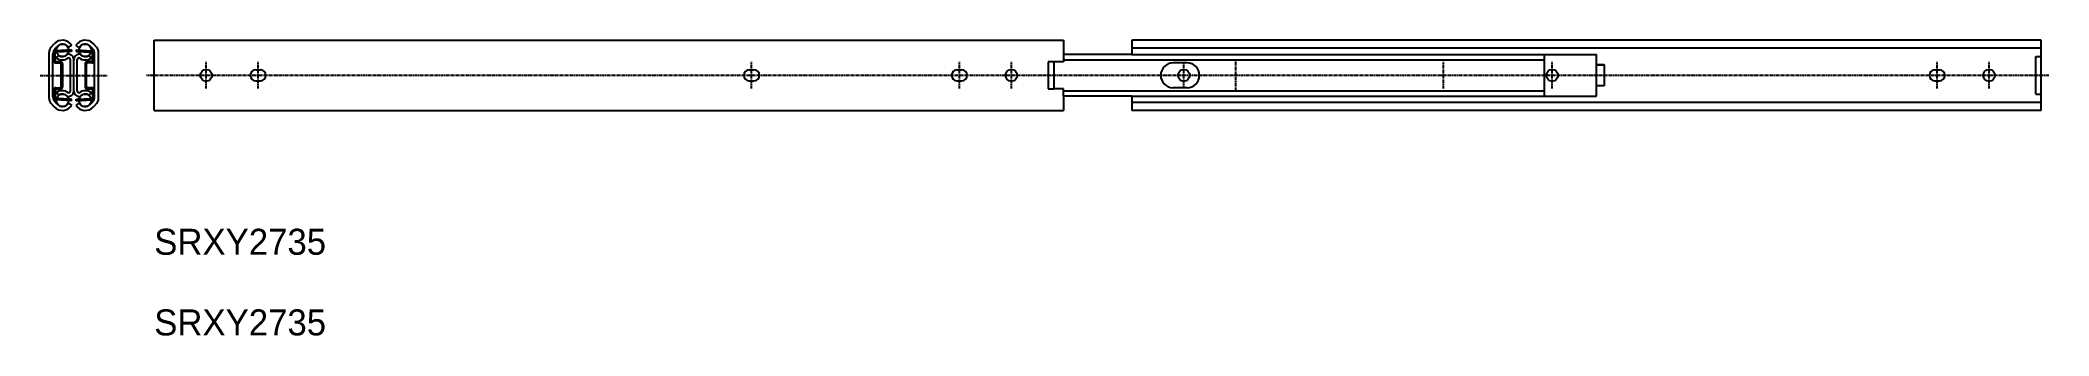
# Model space of a CAD drawing. Extents: x -34 to 739, y 10 to 124.
import ezdxf

# ---------------------------------------------------------------- set-up
doc = ezdxf.new("R2010")
doc.units = 0
doc.linetypes.add('CENTER', pattern=[2, 1.25, -0.25, 0.25, -0.25])
doc.layers.get('0').update_dxf_attribs({"linetype": 'CONTINUOUS'})
doc.layers.add('CENTER', color=1, linetype='CENTER')

msp = doc.modelspace()

# ---------------------------------------------------------------- linework, layer by layer
at = {"color": 7, "linetype": 'CONTINUOUS'}
for p, q in [((-30.51, 101.15), (-30.51, 118.85)), ((-29.76, 120.75), (-28.49, 122.12)), ((-28.98, 101.75), (-28.98, 118.25)), ((-28.78, 115.65), (-28.78, 118.56)), ((-28.24, 120.15), (-27.38, 121.08)), ((-28.18, 115.65), (-28.18, 118.56)), ((-21.88, 119.78), (-27.93, 119.46)), ((-21.88, 119.18), (-27.9, 118.86)), ((-27.72, 116.79), (-26.74, 117.64)), ((-22.95, 120.65), (-21.71, 121.54)), ((-22.28, 103.93), (-22.28, 116.08)), ((-21.88, 119.78), (-21.88, 119.18)), ((-21.01, 103.91), (-21.01, 116.09)), ((-21.01, 103.91), (-21.01, 116.09)), ((-18.97, 120.65), (-20.21, 121.54)), ((-20.03, 119.78), (-13.98, 119.46)), ((-20.03, 119.78), (-20.03, 119.18)), ((-20.03, 119.18), (-14.01, 118.86)), ((-19.64, 103.93), (-19.64, 116.08)), ((-14.19, 116.79), (-15.17, 117.64)), ((-13.67, 120.15), (-14.53, 121.08)), ((-13.73, 115.65), (-13.73, 118.56)), ((-12.15, 120.75), (-13.42, 122.12)), ((-13.13, 115.65), (-13.13, 118.56)), ((-12.93, 101.75), (-12.93, 118.25)), ((-11.41, 101.15), (-11.41, 118.85)), ((10, 123.5), (360, 123.5)), ((10, 96.5), (10, 123.5)), ((360, 123.5), (360, 118)), ((386.4, 118), (360, 118)), ((360, 118), (360, 115.25)), ((360, 116), (545.2, 116)), ((736.4, 123.5), (386.4, 123.5)), ((386.4, 123.5), (386.4, 118)), ((736.4, 120.5), (386.4, 120.5)), ((386.4, 118), (565.2, 118)), ((545.2, 102), (545.2, 118)), ((565.2, 102), (565.2, 118)), ((734.4, 102.7), (734.4, 117.3)), ((734.4, 117.3), (736.4, 117.3)), ((736.4, 96.5), (736.4, 123.5)), ((-27.88, 115.35), (-26.18, 115.35)), ((-27.88, 114.75), (-26.18, 114.75)), ((-25.88, 105.55), (-25.88, 114.45)), ((-25.28, 114.45), (-25.28, 105.55)), ((-16.63, 114.45), (-16.63, 105.55)), ((-16.03, 105.55), (-16.03, 114.45)), ((-14.03, 115.35), (-15.73, 115.35)), ((-14.03, 114.75), (-15.73, 114.75)), ((49.1, 112.1), (50.9, 112.1)), ((239.1, 112.1), (240.9, 112.1)), ((319.1, 112.1), (320.9, 112.1)), ((354.2, 115.25), (354.2, 104.75)), ((356.37, 115.25), (354.2, 115.25)), ((356.37, 115.25), (356.37, 104.75)), ((360, 115.25), (356.37, 115.25)), ((407.65, 114.75), (402.25, 114.75)), ((568.2, 114), (565.2, 114)), ((568.2, 114), (568.2, 106)), ((695.5, 112.1), (697.3, 112.1)), ((-28.78, 104.35), (-28.78, 101.44)), ((-28.18, 104.35), (-28.18, 101.44)), ((-21.88, 100.22), (-27.93, 100.54)), ((-21.88, 100.82), (-27.9, 101.14)), ((-27.88, 105.25), (-26.18, 105.25)), ((-27.88, 104.65), (-26.18, 104.65)), ((-27.72, 103.21), (-26.74, 102.36)), ((-21.88, 100.22), (-21.88, 100.82)), ((-20.03, 100.82), (-14.01, 101.14)), ((-20.03, 100.22), (-20.03, 100.82)), ((-20.03, 100.22), (-13.98, 100.54)), ((-14.03, 105.25), (-15.73, 105.25)), ((-14.03, 104.65), (-15.73, 104.65)), ((-14.19, 103.21), (-15.17, 102.36)), ((-13.73, 104.35), (-13.73, 101.44)), ((-13.13, 104.35), (-13.13, 101.44)), ((49.1, 107.9), (50.9, 107.9)), ((239.1, 107.9), (240.9, 107.9)), ((319.1, 107.9), (320.9, 107.9)), ((354.2, 104.75), (356.37, 104.75)), ((360, 104.75), (356.37, 104.75)), ((360, 102), (360, 104.75)), ((360, 104), (545.2, 104)), ((386.4, 102), (360, 102)), ((360, 102), (360, 96.5)), ((386.4, 102), (565.2, 102)), ((386.4, 102), (386.4, 96.5)), ((407.65, 105.25), (402.25, 105.25)), ((568.2, 106), (565.2, 106)), ((695.5, 107.9), (697.3, 107.9)), ((734.4, 102.7), (736.4, 102.7)), ((-29.76, 99.25), (-28.49, 97.88)), ((-28.24, 99.85), (-27.38, 98.92)), ((-22.95, 99.35), (-21.71, 98.46)), ((-18.97, 99.35), (-20.21, 98.46)), ((-13.67, 99.85), (-14.53, 98.92)), ((-12.15, 99.25), (-13.42, 97.88)), ((10, 96.5), (360, 96.5)), ((736.4, 99.5), (386.4, 99.5)), ((736.4, 96.5), (386.4, 96.5))]:
    msp.add_line(p, q, dxfattribs=at)
msp.add_lwpolyline([(568.2, 106), (565.2, 106), (565.2, 114), (568.2, 114)], close=True, dxfattribs=at)
for centre, radius in [((-25.28, 119.6), 2.38), ((-16.63, 119.6), 2.38), ((30, 110), 2.25), ((340, 110), 2.25), ((406.4, 110), 2.25), ((548.2, 110), 2.25), ((716.4, 110), 2.25), ((-25.28, 100.4), 2.38), ((-16.63, 100.4), 2.38)]:
    msp.add_circle(centre, radius, dxfattribs=at)
for centre, radius, start, end in [((-27.72, 118.85), 2.79, 137.2013, 180), ((-26.19, 118.25), 2.79, 137.19915, 180.00427), ((-27.88, 118.56), 0.9, 93, 180), ((-25.33, 119.18), 4.32, 33.0722, 137.1989), ((-27.88, 118.56), 0.3, 93, 180), ((-25.33, 119.59), 3.68, 229.50137, 310.9227), ((-25.33, 119.18), 2.8, 31.64993, 137.2017), ((-25.33, 119.59), 2.41, 233.9299, 319.4977), ((-23.01, 116.09), 2, 0, 104.10685), ((-23.01, 116.09), 0.73, 359.97515, 82.87467), ((-18.91, 116.08), 2, 75.88953, 180), ((-16.59, 119.18), 4.32, 42.8011, 146.92873), ((-18.91, 116.08), 0.73, 97.1218, 179.9999), ((-16.59, 119.59), 3.68, 229.0773, 310.49912), ((-16.59, 119.18), 2.8, 42.7983, 148.3515), ((-16.59, 119.59), 2.41, 220.50522, 306.07111), ((-14.03, 118.56), 0.3, 0, 86.99996), ((-14.03, 118.56), 0.9, 0, 86.99999), ((-15.72, 118.25), 2.79, 359.99854, 42.79937), ((-14.2, 118.85), 2.79, 0.00287, 42.79726), ((-27.88, 115.65), 0.9, 180, 270), ((-27.88, 115.65), 0.3, 180, 270), ((-26.18, 114.45), 0.9, 0, 90), ((-26.18, 114.45), 0.3, 0, 90), ((-15.73, 114.45), 0.9, 90, 180), ((-15.73, 114.45), 0.3, 90, 180), ((-14.03, 115.65), 0.9, 270, 0), ((-14.03, 115.65), 0.3, 270, 0), ((49.1, 110), 2.1, 90, 270), ((50.9, 110), 2.1, 270, 90), ((239.1, 110), 2.1, 90, 270), ((240.9, 110), 2.1, 270, 90), ((319.1, 110), 2.1, 90, 270), ((320.9, 110), 2.1, 270, 90), ((402.25, 110), 4.75, 90, 270), ((407.65, 110), 4.75, 270, 90), ((695.5, 110), 2.1, 90, 270), ((697.3, 110), 2.1, 270, 90), ((-27.72, 101.15), 2.79, 180, 222.8003), ((-26.19, 101.75), 2.79, 180, 222.8005), ((-27.88, 104.35), 0.9, 90, 180), ((-27.88, 101.44), 0.9, 180, 267), ((-27.88, 104.35), 0.3, 90, 180), ((-27.88, 101.44), 0.3, 180, 267), ((-25.33, 100.41), 3.68, 49.0783, 130.49674), ((-25.33, 100.41), 2.41, 40.5045, 126.0686), ((-26.18, 105.55), 0.9, 270, 0), ((-26.18, 105.55), 0.3, 270, 0), ((-23.01, 103.91), 2, 255.89009, 0), ((-23.01, 103.91), 0.73, 277.12329, 0.94838), ((-18.91, 103.91), 2, 180, 284.10991), ((-18.91, 103.91), 0.73, 179.05162, 262.87671), ((-16.59, 100.41), 3.68, 49.50326, 130.9217), ((-16.59, 100.41), 2.41, 53.9314, 139.4955), ((-15.73, 105.55), 0.9, 180, 270), ((-15.73, 105.55), 0.3, 180, 270), ((-14.03, 104.35), 0.9, 0, 90), ((-14.03, 104.35), 0.3, 0, 90), ((-14.03, 101.44), 0.3, 273.00004, 0), ((-14.03, 101.44), 0.9, 273.00001, 0), ((-15.72, 101.75), 2.79, 317.1995, 0), ((-14.2, 101.15), 2.79, 317.1997, 0), ((-25.33, 100.82), 4.32, 222.8007, 326.92773), ((-25.33, 100.82), 2.8, 222.7997, 328.3498), ((-16.59, 100.82), 4.32, 213.07227, 317.1993), ((-16.59, 100.82), 2.8, 211.6502, 317.2003)]:
    msp.add_arc(centre, radius, start, end, dxfattribs=at)
at = {"layer": 'CENTER', "color": 1, "linetype": 'CENTER'}
for p, q in [((426.4, 104), (426.4, 116)), ((-33.91, 110), (-8, 110)), ((739.4, 110), (7, 110)), ((30, 104.9), (30, 115.25)), ((50, 104.9), (50, 115.25)), ((240, 104.9), (240, 115.25)), ((320, 104.9), (320, 115.25)), ((340, 104.9), (340, 115.25)), ((406.4, 104.9), (406.4, 115.25)), ((506.4, 104.9), (506.4, 115.25)), ((548.2, 104.9), (548.2, 115.25)), ((696.4, 104.9), (696.4, 115.25)), ((716.4, 104.9), (716.4, 115.25))]:
    msp.add_line(p, q, dxfattribs=at)

# ---------------------------------------------------------------- texts
at = {"color": 7, "linetype": 'CONTINUOUS'}
for p in [(10, 41), (10, 10)]:
    msp.add_text('SRXY2735', height=10, dxfattribs=at).set_placement(p)

doc.saveas('drawing.dxf')
